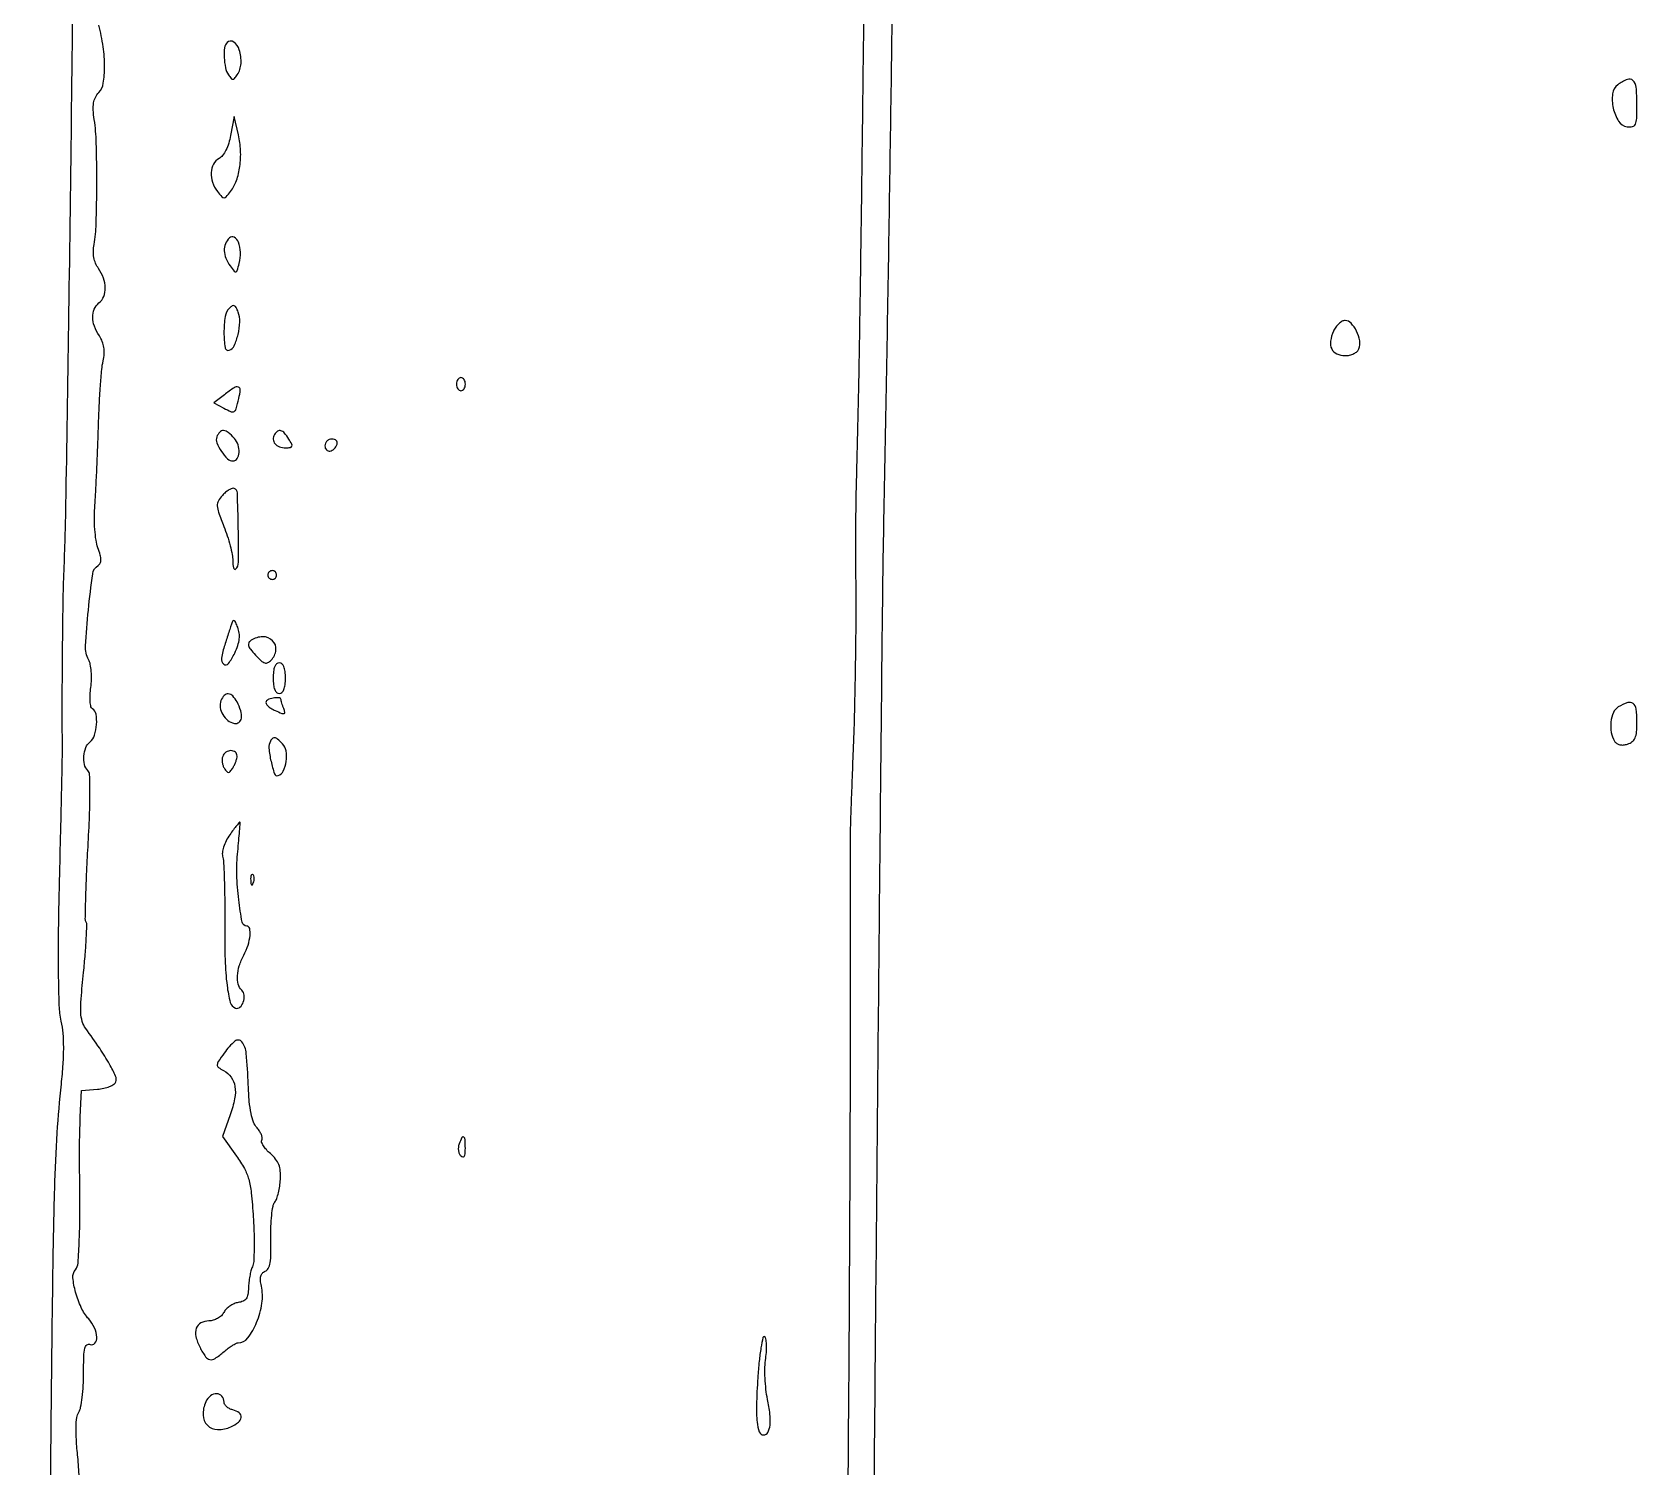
# Model space of a CAD drawing. Extents: x 0 to 5034, y 0 to 2560.
# Drawn here: x 4668.3 to 5034, y 898.7 to 1225.7 of the extents above; entities that cross this region are included whole.
import ezdxf

# ---------------------------------------------------------------- set-up
doc = ezdxf.new("R2010")
doc.units = 0

msp = doc.modelspace()

# ---------------------------------------------------------------- linework, layer by layer
for points in [[(4677.658978, 1252, -0.000698), (4677.16807, 1205.477071, -0.000699), (4676.547236, 1158.960738, -0.000477), (4675.904494, 1118.018779, -0.006398), (4675.462094, 1103, 0.007062), (4675.259334, 1095.791429, 0.001408), (4675.115304, 1082.910929, 0.001249), (4675.039676, 1070.024655, 0.009663), (4675.135801, 1064, -0.014084), (4675.143962, 1062.852695, -0.000136), (4674.966487, 1054.531523, -0.000452), (4674.750942, 1044.953598, -0.000293), (4674.48507, 1033.873269, 0.002741), (4674.240263, 1021.053282, 0.005999), (4674.224423, 1011.232794, 0.006281), (4674.39287, 1003.893156, 0.043967), (4674.833306, 1000.341664, -0.031653), (4675.246497, 997.569795, -0.020712), (4675.38632, 994.340706, -0.017354), (4675.261106, 990.530129, -0.010077), (4674.85999, 985.968395, 0.01167), (4673.919908, 974.872241, 0.007955), (4673.346883, 962.223035, 0.0041), (4672.943772, 943.174279, 0.000657), (4672.510569, 905.96972, 0.001536), (4672.353292, 884.298702, 0.002992)], [(4858.106054, 1252.890625, 0.000342), (4857.782397, 1229.843238, 0.000402), (4857.508182, 1208, -0.000366), (4857.247458, 1187.109841, -0.000405), (4856.96445, 1166.928125, -0.000375), (4856.696083, 1149.707498, -0.002106), (4856.506888, 1140.5, 0.000052), (4856.346793, 1134.00772, 0.000057), (4856.193384, 1127.73125, 0.000053), (4856.063607, 1122.373434, 0.000295), (4855.996006, 1119.5, 0.004737), (4855.956538, 1116.567397, 0.000756), (4855.942354, 1110.828125, 0.000837), (4855.947178, 1104.066628, 0.000733), (4855.974405, 1097, -0.003554), (4855.960148, 1089.033471, -0.002085), (4855.835559, 1079.5, -0.002085), (4855.631444, 1069.966607, -0.00355), (4855.371029, 1062, 0.000531), (4855.104329, 1055.114516, 0.000724), (4854.879466, 1048.90625, 0.000473), (4854.703051, 1043.690424, 0.008322), (4854.675628, 1042, 0.000105), (4854.676751, 1040.222835, 0.000004), (4854.68273, 1033.184375, 0.000007), (4854.689955, 1024.876812, 0.000005), (4854.698323, 1015.5, -0.001093), (4854.643566, 972.860196, -0.000778), (4854.403436, 925.086574, -0.000772), (4854.040458, 880.418139, -0.002138)], [(4859.528769, 814, -0.000139), (4860.461108, 924.263698, -0.000235), (4861.311509, 1016.667687, -0.000187), (4862.051281, 1090.294059, -0.002284), (4862.47412, 1118.5, 0.000899), (4863.606214, 1182.237458, 0.0009), (4864.508617, 1245.952793, 0.000458)], [(4678.978399, 896.425403, 0.01796), (4678.678015, 900.952053, -0.009078), (4678.345377, 904.901693, -0.021946), (4678.280993, 907.830242, -0.028389), (4678.448887, 909.960082, -0.1061), (4678.902863, 911.216067, 0.093457), (4679.329829, 912.310792, 0.015636), (4679.677716, 914.548468, 0.016655), (4679.919541, 917.238453, 0.014088), (4680, 920.09342, -0.006719), (4680.051758, 923.944767, -0.049645), (4680.282455, 925.764764, -0.169445), (4680.759194, 926.523496, -0.266157), (4681.5, 926.638374, 0.324898), (4682.571664, 926.925608, 0.186189), (4683.003215, 928.261396, 0.092221), (4682.474195, 930.426904, 0.075109), (4681.176889, 932.435549, -0.071297), (4679.458787, 935.05196, -0.04333), (4678.180237, 938.531992, -0.042134), (4677.572621, 941.847285, -0.200049), (4678.126885, 943.652887, 0.156573), (4678.741479, 945.182301, 0.008649), (4679.02419, 950.395463, 0.009748), (4679.153461, 957.831367, 0.003034), (4679.06208, 969, -0.006347), (4679.05935, 970.753625, -0.002321), (4679.098497, 973.234375, -0.0023), (4679.166365, 975.946303, -0.002752), (4679.256099, 978.5), (4679.5, 984.5), (4683.164213, 984.805251, 0.033008), (4684.604934, 985.021677, 0.040622), (4685.904645, 985.418456, 0.045267), (4686.901023, 985.922036, 0.162906), (4687.347853, 986.464108, 0.201149), (4687.307808, 987.772716, 0.021499), (4685.899782, 990.540607, 0.020877), (4683.671265, 994.132382, 0.009552), (4680.482656, 998.635149, -0.089147), (4679.69388, 1000.237447, -0.060387), (4679.370899, 1002.251633, -0.029993), (4679.438664, 1005.388907, -0.004952), (4679.991848, 1011.419863, 0.005077), (4680.370539, 1015.559851, 0.007619), (4680.609193, 1019.180134, 0.003671), (4680.741732, 1022.242999, 0.148446), (4680.572251, 1022.883096, -0.144037), (4680.388551, 1023.553446, -0.001623), (4680.491784, 1028.269908, -0.004849), (4680.682415, 1033.74088, -0.003123), (4681.004486, 1040.078584, 0.004383), (4681.347339, 1047.178231, 0.010372), (4681.44657, 1052.471487, 0.00705), (4681.3821, 1056.475833, 0.191076), (4680.969797, 1057.430203, -0.138896), (4680.198458, 1058.811208, -0.07863), (4680.051074, 1060.736335, -0.077235), (4680.508681, 1062.650225, -0.122918), (4681.5, 1064, 0.14455), (4682.498604, 1065.488351, 0.058518), (4682.957251, 1067.913082, 0.05943), (4682.842442, 1070.269836, 0.215712), (4682.025094, 1071.484491, -0.204388), (4681.677573, 1071.977506, -0.03316), (4681.505028, 1073.163419, -0.031623), (4681.482285, 1074.683512, -0.021991), (4681.640478, 1076.393653, 0.027109), (4681.789016, 1078.200753, 0.026265), (4681.743741, 1080.032636, 0.027399), (4681.529759, 1081.644141, 0.076298), (4681.151114, 1082.717641, -0.13686), (4680.458643, 1085.823516, -0.011809), (4681.0836, 1094.000679, -0.009187), (4682.068632, 1102.290556, -0.223772), (4683.302992, 1104.187259, 0.146316), (4683.768394, 1104.710827, 0.111698), (4683.931762, 1105.463963, 0.064475), (4683.779698, 1106.561776, 0.018726), (4683.267448, 1108.19538, -0.048767), (4682.834088, 1109.937164, -0.018921), (4682.564553, 1112.410288, -0.018062), (4682.467846, 1115.204268, -0.018023), (4682.572912, 1118, 0.005253), (4682.780028, 1121.278012, 0.001866), (4683.009412, 1125.96875, 0.001851), (4683.222964, 1131.120614, 0.002181), (4683.385815, 1136, -0.004994), (4683.566981, 1140.644126, -0.00568), (4683.835473, 1145.088501, -0.005187), (4684.145297, 1148.855104, -0.031379), (4684.448093, 1150.79064, 0.03652), (4684.688049, 1152.434888, 0.055362), (4684.632181, 1153.877634, 0.058917), (4684.268799, 1155.206045, 0.048871), (4683.588381, 1156.505457, -0.054457), (4682.460801, 1158.71849, -0.087884), (4682.068477, 1160.790725, -0.106634), (4682.433216, 1162.583838, -0.11676), (4683.5, 1164, 0.126205), (4684.574279, 1165.482759, 0.097588), (4684.935468, 1167.45259, 0.084195), (4684.529459, 1169.668585, 0.065546), (4683.39634, 1171.844533, -0.053908), (4682.737445, 1173.04123, -0.052801), (4682.343958, 1174.359428, -0.050289), (4682.223446, 1175.789254, -0.041128), (4682.374602, 1177.317039, 0.038437), (4682.868242, 1182.04684, 0.00628), (4683.00282, 1191.266292, 0.006705), (4682.897713, 1200.507456, 0.031447), (4682.432604, 1205.799934, -0.021782), (4682.195347, 1208.009398, -0.058112), (4682.27867, 1209.589687, -0.076529), (4682.695452, 1210.840945, -0.065411), (4683.486511, 1211.985095, 0.145711), (4684.497835, 1214.099289, 0.03939), (4684.790523, 1217.841534, 0.035687), (4684.460779, 1222.411503, 0.027757), (4683.476006, 1227.297829, -0.036805)]]:
    msp.add_lwpolyline(points, format="xyb")
for points in [[(4712.6875, 1223.354167, 0.16994), (4712.121228, 1222.178097, 0.039174), (4712.045827, 1219.945708, 0.040797), (4712.340361, 1217.622258, 0.093587), (4713.015313, 1216, 0.025751), (4713.6113, 1215.186681, 0.225435), (4714.004305, 1215, 0.222898), (4714.400195, 1215.185713, 0.025181), (4715.010519, 1216, 0.134873), (4715.881281, 1218.586706, 0.090886), (4715.491616, 1221.695659, 0.160289), (4714.21204, 1223.47356, 0.369138)], [(5029.657184, 1213.738594, 0.205839), (5028.444362, 1211.684766, 0.086975), (5028.594953, 1208.42065, 0.088052), (5029.840503, 1205.435332, 0.217389), (5031.790724, 1204.180449, 0.088242), (5033.019781, 1204.220264, 0.245794), (5033.665176, 1204.753413, 0.091945), (5033.946508, 1206.042048, 0.007893), (5034, 1209.430449, 0.022486), (5033.831827, 1213.168099, 0.176674), (5033.104106, 1214.71521, 0.30371), (5031.823459, 1214.963732, 0.0584)], [(4713.514158, 1202.213674, -0.030471), (4713.068421, 1200.401983, -0.040589), (4712.434709, 1198.830444, -0.046822), (4711.679845, 1197.62107, -0.107364), (4710.866383, 1196.92849, 0.148721), (4709.597924, 1195.656789, 0.110433), (4709.067799, 1193.732851, 0.095157), (4709.38218, 1191.515572, 0.082011), (4710.5, 1189.44113, 0.015518), (4711.495254, 1188.232631, 0.214451), (4711.998345, 1188.002921, 0.217025), (4712.500652, 1188.228202, 0.015912), (4713.48728, 1189.423733, 0.080693), (4714.832112, 1191.902499, 0.049666), (4715.612725, 1195.137012, 0.046306), (4715.775008, 1198.739813, 0.045705), (4715.273559, 1202.327256), (4714.295549, 1206.5)], [(4713.220386, 1178.820386, 0.101239), (4712.337439, 1177.483273, 0.103586), (4712.06006, 1175.917961, 0.090614), (4712.428573, 1174.204043, 0.059784), (4713.418505, 1172.442338, 0.012152), (4714.347166, 1171.235024, 0.300432), (4714.729393, 1171.113802, 0.257976), (4715.033064, 1171.415136, 0.009603), (4715.470067, 1173.024714, 0.067915), (4715.750618, 1175.55831, 0.086446), (4715.289223, 1177.860441, 0.173918), (4714.32443, 1178.972396, 0.336154)], [(4713.220386, 1162.820386, 0.16141), (4712.260391, 1160.908485, 0.035909), (4711.988188, 1157.211281, 0.037664), (4712.237659, 1153.827301, 0.465802), (4713.204058, 1153.234686, 0.21135), (4714.342278, 1154.270482, 0.04691), (4715.195986, 1156.82815, 0.04775), (4715.579667, 1159.696402, 0.098281), (4715.223926, 1161.923707, 0.02902), (4714.772189, 1162.956458, 0.17156), (4714.351204, 1163.357085, 0.245879), (4713.867607, 1163.327365, 0.060531)], [(4964.847102, 1157.56377, 0.070221), (4964.183028, 1155.316403, 0.149098), (4964.44955, 1153.539879, 0.177116), (4965.603769, 1152.408804, 0.10657), (4967.5, 1152, 0.056594), (4968.524705, 1152.116357, 0.058325), (4969.486228, 1152.459357, 0.064641), (4970.244591, 1152.96523, 0.122358), (4970.662844, 1153.56377, 0.138209), (4970.829697, 1155.377621, 0.068559), (4970.097288, 1157.588842, 0.07161), (4968.856173, 1159.40403, 0.210032), (4967.5, 1160, 0.12876), (4966.828461, 1159.82415, 0.057721), (4966.084274, 1159.284357, 0.051723), (4965.386119, 1158.495685, 0.048466)], [(4712.086745, 1143.100319), (4709.67349, 1141.24511), (4711.922391, 1140.041535, 0.019397), (4713.622502, 1139.214812, 0.250671), (4714.302486, 1139.267548, 0.183614), (4714.759771, 1139.883024, 0.01009), (4715.378376, 1142.25, 0.035625), (4715.70399, 1144.214795, 0.36815), (4715.266842, 1144.83695, 0.213071), (4714.28106, 1144.670714, 0.01712)], [(4765, 1145.5, 0.064853), (4765.074694, 1144.926543, 0.082425), (4765.29375, 1144.440625, 0.098894), (4765.618646, 1144.115568, 0.148195), (4766, 1144, 0.148195), (4766.381354, 1144.115568, 0.098894), (4766.70625, 1144.440625, 0.082425), (4766.925306, 1144.926543, 0.064853), (4767, 1145.5, 0.064853), (4766.925306, 1146.073457, 0.082425), (4766.70625, 1146.559375, 0.098894), (4766.381354, 1146.884432, 0.148195), (4766, 1147, 0.148195), (4765.618646, 1146.884432, 0.098894), (4765.29375, 1146.559375, 0.082425), (4765.074694, 1146.073457, 0.064853)], [(4710.347334, 1133.462755, 0.19184), (4710.364425, 1132.113656, 0.050964), (4711.40371, 1130.181891, 0.050947), (4712.809902, 1128.502975, 0.195371), (4714.047999, 1128, 0.262407), (4714.99153, 1128.531797, 0.12108), (4715.426576, 1129.921797, 0.092769), (4715.20952, 1131.682337, 0.107381), (4714.369123, 1133.144618, 0.037551), (4712.965256, 1134.479369, 0.152711), (4711.884685, 1134.913495, 0.232989), (4711.028118, 1134.572492, 0.092186)], [(4723.5, 1134, 0.150204), (4723.220246, 1132.928543, 0.167821), (4723.61014, 1131.938976, 0.133031), (4724.632668, 1131.2418, 0.083671), (4726.067491, 1131, 0.031898), (4727.118386, 1131.067111, 0.283871), (4727.463121, 1131.346306, 0.208324), (4727.425417, 1131.855553, 0.018395), (4726.767927, 1133, 0.034638), (4725.789935, 1134.348424, 0.145284), (4724.964421, 1134.895792, 0.235264), (4724.216235, 1134.77108, 0.097793)], [(4735, 1131.416667, 0.190724), (4735.346973, 1130.540134, 0.244413), (4736.153639, 1130.257027, 0.165501), (4737.122932, 1130.749304, 0.113253), (4737.770833, 1131.8125, 0.134046), (4737.795817, 1132.264262, 0.144529), (4737.585286, 1132.651172, 0.119977), (4737.158616, 1132.910766, 0.077096), (4736.583333, 1133, 0.099038), (4735.979073, 1132.879125, 0.097945), (4735.465104, 1132.534896, 0.097945), (4735.120875, 1132.020927, 0.099038)], [(4711.640148, 1120.154862, 0.056588), (4710.731292, 1118.888522, 0.139689), (4710.470897, 1117.785706, 0.074075), (4710.762535, 1116.29809, 0.008499), (4711.963141, 1113.093511, -0.015362), (4712.742834, 1110.922165, -0.014627), (4713.401673, 1108.671469, -0.014744), (4713.866541, 1106.649978, -0.049176), (4714, 1105.296313, 0.022841), (4714.044185, 1104.329579, 0.054474), (4714.186932, 1103.626057, 0.130664), (4714.396792, 1103.297838, 0.401576), (4714.636364, 1103.30303, 0.19794), (4715.308739, 1104.91774, 0.005317), (4715.254611, 1112.769828, 0.004196), (4715.047836, 1120.74586, 0.313377), (4714.31337, 1121.728877, 0.16772), (4713.827801, 1121.723731, 0.047337), (4713.132377, 1121.398421, 0.042045), (4712.366725, 1120.856208, 0.033764)], [(4722, 1102, 0.099038), (4722.076342, 1101.618362, 0.097945), (4722.29375, 1101.29375, 0.097945), (4722.618362, 1101.076342, 0.099038), (4723, 1101, 0.099038), (4723.381638, 1101.076342, 0.097945), (4723.70625, 1101.29375, 0.097945), (4723.923658, 1101.618362, 0.099038), (4724, 1102, 0.099038), (4723.923658, 1102.381638, 0.097945), (4723.70625, 1102.70625, 0.097945), (4723.381638, 1102.923658, 0.099038), (4723, 1103, 0.099038), (4722.618362, 1102.923658, 0.097945), (4722.29375, 1102.70625, 0.097945), (4722.076342, 1102.381638, 0.099038)], [(4713.751772, 1091, -0.003975), (4713.505572, 1090.199903, -0.00105), (4713.099125, 1088.924762, -0.001065), (4712.6305, 1087.475763, -0.001094), (4712.159869, 1086.041744, 0.03809), (4711.416025, 1083.04321, 0.272348), (4711.92785, 1081.702902, 0.425841), (4713.014358, 1081.845998, 0.047941), (4714.435623, 1084.223093, 0.028076), (4715.141357, 1085.955083, 0.053149), (4715.476647, 1087.422755, 0.062559), (4715.467897, 1088.757369, 0.058956), (4715.131965, 1090.076911, 0.016909), (4714.665001, 1091.178691, 0.137512), (4714.312292, 1091.590706, 0.405961), (4714.013321, 1091.535751, 0.081977)], [(4718.167822, 1087.124881, 0.127799), (4717.653188, 1086.574217, 0.199306), (4717.586777, 1085.93742, 0.096147), (4718.031712, 1085.085381, 0.018616), (4719.169714, 1083.761884, 0.019013), (4720.462604, 1082.469077, 0.107543), (4721.297212, 1081.976604, 0.19591), (4722.002443, 1082.024706, 0.091356), (4722.751892, 1082.579484, 0.160497), (4723.830092, 1084.911456, 0.230043), (4723.088733, 1087.024598, 0.202398), (4720.84178, 1087.926651, 0.137697)], [(4723.2, 1078.5, 0.026511), (4723.28198, 1076.95495, 0.068729), (4723.55, 1075.875, 0.113323), (4723.993886, 1075.234714, 0.186861), (4724.6, 1075, 0.186861), (4725.206114, 1075.234714, 0.113323), (4725.65, 1075.875, 0.068729), (4725.91802, 1076.95495, 0.026511), (4726, 1078.5, 0.026511), (4725.91802, 1080.04505, 0.068729), (4725.65, 1081.125, 0.113323), (4725.206114, 1081.765286, 0.186861), (4724.6, 1082, 0.186861), (4723.993886, 1081.765286, 0.113323), (4723.55, 1081.125, 0.068729), (4723.28198, 1080.04505, 0.026511)], [(4711.309468, 1073.364077, 0.129123), (4711.138587, 1071.810948, 0.096284), (4711.714559, 1070.178638, 0.094373), (4712.874502, 1068.854469, 0.117764), (4714.357183, 1068.176676, 0.215636), (4715.405626, 1068.42265, 0.200612), (4715.955561, 1069.383984, 0.106175), (4715.8094, 1071.042386, 0.04802), (4714.964816, 1073.065741, 0.063744), (4713.994271, 1074.42893, 0.188002), (4712.978123, 1074.92368, 0.23205), (4712.046521, 1074.557413, 0.093714)], [(4721.590374, 1073.146228, 0.267252), (4721.577448, 1072.733088, 0.075421), (4721.978036, 1072.196825, 0.054462), (4722.697563, 1071.626959, 0.033388), (4723.651045, 1071.113133, 0.009416), (4725.142697, 1070.467129, 0.15308), (4725.680328, 1070.420746, 0.408562), (4725.864798, 1070.703958, 0.042025), (4725.619689, 1071.548693, -0.007938), (4725.382408, 1072.197654, -0.0097), (4725.182034, 1072.812053, -0.008388), (4725.032873, 1073.332577, -0.06567), (4725, 1073.581787, 0.380354), (4724.640796, 1073.985672, 0.061082), (4723.493325, 1073.979886, 0.054522), (4722.250148, 1073.680936, 0.169674)], [(5029.75, 1071.919901, 0.162029), (5028.639636, 1070.659299, 0.072822), (5028.075435, 1068.499013, 0.068785), (5028.140702, 1066.106829, 0.100372), (5028.890467, 1064.142988, 0.103321), (5029.39512, 1063.623267, 0.092603), (5030.085186, 1063.32374, 0.079658), (5030.927993, 1063.268153, 0.053604), (5031.875154, 1063.460375, 0.087076), (5032.951129, 1064.02197, 0.131185), (5033.592122, 1064.856188, 0.080465), (5033.913676, 1066.207004, 0.01828), (5034, 1068.567388, 0.029745), (5033.827261, 1071.468439, 0.198538), (5033.13447, 1072.704296, 0.256231), (5031.90278, 1072.910938, 0.048029)], [(4722.596539, 1064.156204, 0.164446), (4722.229438, 1062.571232, 0.029631), (4722.711456, 1059.538466, 0.027072), (4723.502668, 1056.690616, 0.413226), (4724.332437, 1056.277479, 0.205704), (4725.515655, 1057.331043, 0.074752), (4726.168028, 1059.530637, 0.072468), (4726.154738, 1061.909736, 0.16013), (4725.345265, 1063.511878, 0.013994), (4724.200595, 1064.594206, 0.125445), (4723.592337, 1064.910747, 0.249504), (4723.112699, 1064.783783, 0.067459)], [(4711.699509, 1060.659316, 0.078987), (4711.568907, 1060.042823, 0.048304), (4711.602738, 1059.298472, 0.04707), (4711.783318, 1058.547636, 0.060572), (4712.09252, 1057.909316, 0.033447), (4712.624542, 1057.193193, 0.232262), (4713.013923, 1057.02463, 0.21091), (4713.410829, 1057.223068, 0.027645), (4713.984687, 1058, 0.032283), (4714.362786, 1058.665975, 0.025767), (4714.684621, 1059.426563, 0.026448), (4714.909542, 1060.164408, 0.057752), (4714.984687, 1060.75, 0.225759), (4714.581419, 1061.625091, 0.182614), (4713.593354, 1061.967563, 0.143909), (4712.437571, 1061.59293, 0.152435)], [(4713.32488, 1042.800683, 0.034822), (4712.472313, 1041.404077, 0.043899), (4711.895766, 1040.004316, 0.049746), (4711.628315, 1038.708656, 0.089072), (4711.707914, 1037.62798, -0.050926), (4711.919365, 1036.223529, -0.00403), (4712.068785, 1032.453219, -0.005438), (4712.162049, 1027.94274, -0.004138), (4712.169574, 1023, 0.008056), (4712.251073, 1014.290701, 0.024954), (4712.693619, 1008.429933, 0.032888), (4713.438472, 1004.578091, 0.253286), (4714.652497, 1003.282501, 0.275188), (4715.64194, 1003.498915, 0.123754), (4716.38916, 1004.659248, 0.103454), (4716.574883, 1006.203487, 0.176529), (4716.032783, 1007.367217, -0.13493), (4715.25015, 1008.743168, -0.077163), (4715.067799, 1010.658967, -0.062732), (4715.49212, 1012.933593, -0.042776), (4716.506161, 1015.364307, 0.040352), (4717.476905, 1017.659899, 0.055085), (4717.943305, 1019.855102, 0.079193), (4717.84937, 1021.451751, 0.352043), (4717.167207, 1022, -0.362242), (4716.123484, 1022.870371, -0.015369), (4715.351509, 1027.981544, -0.023635), (4714.937619, 1033.727583, -0.03073), (4715.131706, 1039, 0.00227), (4715.367036, 1041.504305, 0.00365), (4715.542356, 1043.641357, 0.000755), (4715.679633, 1045.51737, 0.192402), (4715.630111, 1045.672703, 0.471499), (4715.52336, 1045.672793, 0.003526), (4714.894299, 1044.900287, 0.009244), (4714.164606, 1043.95594, 0.005423)], [(4718.078947, 1032.416667, 0.018894), (4718.137993, 1031.670344, 0.168741), (4718.279315, 1031.37858, 0.470617), (4718.461564, 1031.395823, 0.054073), (4718.683114, 1031.8125, 0.051402), (4718.839148, 1032.359369, 0.05415), (4718.876576, 1032.916927, 0.060344), (4718.797407, 1033.402231, 0.126455), (4718.604167, 1033.729167, 0.296942), (4718.385309, 1033.77538, 0.208169), (4718.200665, 1033.592839, 0.077125), (4718.089945, 1033.112848, 0.028489)], [(4712.036929, 993.051863, 0.008874), (4710.705644, 991.110216, 0.138202), (4710.462985, 990.349054, 0.249218), (4710.741373, 989.779355, 0.034109), (4711.901111, 989.052924, -0.112702), (4713.646796, 987.534599, -0.121422), (4714.501351, 985.4487, -0.087465), (4714.424846, 982.649354, -0.035863), (4713.394685, 978.977194), (4711.623612, 974.052006), (4714.835039, 969.580174, -0.028952), (4716.636099, 966.73855, -0.059697), (4717.629621, 964.306142, -0.042163), (4718.206392, 961.211127, -0.008593), (4718.667649, 955.651706, -0.009116), (4718.845696, 951.895248, -0.011646), (4718.865927, 948.430243, -0.009656), (4718.75995, 945.54891, -0.090486), (4718.470337, 944.347535, 0.041003), (4718.150431, 943.428805, 0.017666), (4717.869973, 942.161463, 0.017341), (4717.664914, 940.783972, 0.021953), (4717.575921, 939.5, -0.036035), (4717.429397, 937.999485, -0.111003), (4717.043563, 937.06212, -0.137278), (4716.349909, 936.493847, -0.068217), (4715.247807, 936.180162, 0.067079), (4714.309745, 935.915462, 0.047919), (4713.353755, 935.387291, 0.048233), (4712.523659, 934.69249, 0.071648), (4711.962624, 933.930162, -0.082498), (4711.391621, 933.188356, -0.058232), (4710.542385, 932.564183, -0.057265), (4709.554212, 932.142793, -0.072295), (4708.571805, 932, 0.120503), (4706.722866, 931.547829, 0.194054), (4705.682857, 930.332341, 0.142675), (4705.603866, 928.405537, 0.058764), (4706.532757, 925.936655, 0.030004), (4707.794415, 923.818657, 0.203723), (4708.796819, 923.173855, 0.195935), (4709.981313, 923.435368, 0.027554), (4712, 925, -0.01809), (4712.950221, 925.765697, -0.021731), (4713.898412, 926.4125, -0.021059), (4714.73108, 926.881627, -0.118288), (4715.224438, 927, 0.236612), (4717.434654, 928.107958, 0.063432), (4719.427564, 931.631461, 0.059293), (4720.64089, 936.022306, 0.092099), (4720.513471, 939.938667, -0.032401), (4720.311731, 941.260754, -0.084084), (4720.38956, 942.217986, -0.121676), (4720.744484, 942.881701, -0.118339), (4721.370897, 943.312085, 0.188068), (4722.07472, 943.952419, 0.07221), (4722.493619, 945.230882, 0.039518), (4722.690621, 947.332387, 0.009862), (4722.672504, 950.784199, -0.014851), (4722.685492, 953.531538, -0.018573), (4722.867797, 956.074499, -0.017014), (4723.168063, 958.163888, -0.120202), (4723.579571, 959.095321, 0.078573), (4724.009227, 959.884715, 0.024339), (4724.400897, 961.183215, 0.023673), (4724.703405, 962.69929, 0.023987), (4724.859584, 964.230517, 0.034192), (4724.831117, 966.169867, 0.072117), (4724.493137, 967.63298, 0.077122), (4723.772222, 968.877777, 0.044082), (4722.564121, 970.131196, -0.030173), (4721.649389, 971.028946, -0.043668), (4720.96702, 971.931871, -0.051905), (4720.58192, 972.716702, -0.23046), (4720.632069, 973.213692, 0.177275), (4720.730812, 973.694217, 0.058489), (4720.538958, 974.400945, 0.04966), (4720.121939, 975.199695, 0.03881), (4719.523302, 975.974252, -0.094303), (4718.729467, 977.276285, -0.040043), (4718.16352, 979.248733, -0.028672), (4717.769827, 982.0016, -0.011198), (4717.5305, 985.836578, 0.012313), (4717.067966, 992.991591, 0.141321), (4716.058316, 995.594994, 0.432753), (4714.4967, 995.756749, 0.059669)], [(4765.574206, 972.332783, 0.068079), (4765.406571, 971.618308, 0.059835), (4765.425748, 970.85193, 0.062809), (4765.619601, 970.151482, 0.097797), (4765.967217, 969.632783, 0.1313), (4766.417786, 969.37223, 0.331216), (4766.75, 969.503574, 0.118077), (4766.949568, 970.106714, 0.021122), (4767, 971.3, 0.013579), (4766.94546, 973.307936, 0.226141), (4766.634463, 973.878417, 0.462562), (4766.210495, 973.774837, 0.024573)], [(4833.648476, 919.048463, 0.008401), (4833.342626, 912.76518, 0.033774), (4833.479722, 908.925111, 0.06312), (4834.000087, 906.695472, 0.313572), (4835, 906, 0.281807), (4835.94361, 906.57771, 0.091244), (4836.432161, 908.214403, 0.055229), (4836.426384, 910.780809, 0.024671), (4835.881058, 914.119007, -0.024591), (4835.513303, 916.36793, -0.016668), (4835.306875, 918.956222, -0.016821), (4835.275092, 921.475789, -0.031967), (4835.447057, 923.49552, 0.020761), (4835.630008, 925.193484, 0.029296), (4835.641026, 926.71492, 0.029113), (4835.509171, 927.913783, 0.215619), (4835.196162, 928.378766, 0.519118), (4834.813958, 928.215334, 0.011174), (4834.370365, 925.867381, 0.015875), (4833.961303, 922.801352, 0.008862)], [(4707.83812, 913.544058, 0.112612), (4707.216638, 910.528526, 0.194104), (4708.210479, 908.206863, 0.193476), (4710.540531, 907.219928, 0.111953), (4713.56377, 907.847102, 0.059508), (4715.282225, 908.892209, 0.200908), (4715.909562, 910.016426, 0.269626), (4715.471577, 911.012453, 0.093776), (4714, 911.710251, -0.056221), (4713.23516, 912.005235, -0.063139), (4712.5875, 912.454565, -0.072385), (4712.148448, 912.982614, -0.138147), (4712, 913.509643, 0.174991), (4711.518075, 914.844478, 0.220886), (4710.345223, 915.401024, 0.17098), (4708.906429, 914.907532, 0.119101)]]:
    msp.add_lwpolyline(points, format="xyb", close=True)

doc.saveas('drawing.dxf')
